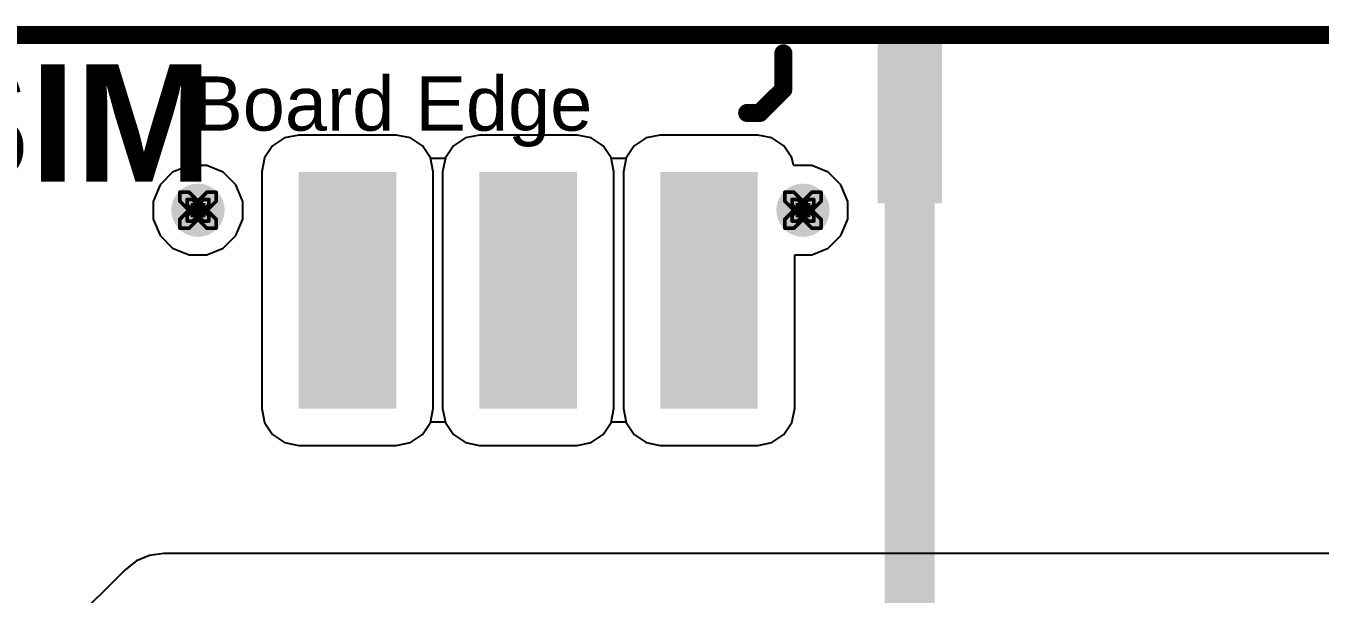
# Model space of a CAD drawing. Header units: inches. Extents: x -3 to 5437, y -3 to 5435.
# Drawn here: x 20.03 to 38.22, y 113.36 to 121.35 of the extents above; entities that cross this region are included whole.
import ezdxf

# ---------------------------------------------------------------- set-up
doc = ezdxf.new("R2010")
doc.units = ezdxf.units.IN
for name, color, linetype in [('Board Outline', 216, 'Continuous'), ('Bottom Layer', 5, 'Continuous'), ('Bottom Solder', 6, 'Continuous'), ('Drill Drawing', 1, 'Continuous'), ('GND', 16, 'Continuous'), ('Keep-Out Layer', 6, 'Continuous'), ('Pad Holes', 156, 'Continuous'), ('PWR', 76, 'Continuous'), ('Top Layer', 1, 'Continuous'), ('Top Overlay', 2, 'Continuous'), ('Top Paste', 8, 'Continuous'), ('Top Solder', 216, 'Continuous')]:
    doc.layers.add(name, color=color, linetype=linetype)
doc.styles.add('Arial', font='', dxfattribs={"height": 0.2})
doc.styles.add('Arial_Bold', font='', dxfattribs={"height": 0.2})
doc.styles.get('Arial').set_extended_font_data('Arial')
doc.styles.get('Arial_Bold').set_extended_font_data('Arial', bold=True)

# ---------------------------------------------------------------- blocks, each defined once
blk = doc.blocks.new('XKNANO_113_205')
at = {"layer": 'Bottom Solder'}
for points in [[(-5.102, -5.388), (-4.898, -5.388), (-4.898, -5.592), (-5.102, -5.592)], [(3.398, -5.388), (3.602, -5.388), (3.602, -5.592), (3.398, -5.592)]]:
    blk.add_hatch(color=6, dxfattribs=at).paths.add_polyline_path(points)
at = {"layer": 'Keep-Out Layer'}
for points in [[(-4.366, 1.591), (-2.995, 1.591), (-2.995, 4.919), (-4.366, 4.919)], [(-1.826, 1.591), (-0.455, 1.591), (-0.455, 4.919), (-1.826, 4.919)], [(0.714, 1.591), (2.085, 1.591), (2.085, 4.919), (0.714, 4.919)], [(-4.366, -6.029), (-2.995, -6.029), (-2.995, -2.701), (-4.366, -2.701)], [(-1.826, -6.029), (-0.455, -6.029), (-0.455, -2.701), (-1.826, -2.701)], [(0.714, -6.029), (2.085, -6.029), (2.085, -2.701), (0.714, -2.701)]]:
    blk.add_hatch(color=6, dxfattribs=at).paths.add_polyline_path(points)
at = {"layer": 'Pad Holes'}
h = blk.add_hatch(color=7, dxfattribs=at)
edge = h.paths.add_edge_path()
edge.add_arc((-5, -5.49), 0.375, 0, 360)
h = blk.add_hatch(color=7, dxfattribs=at)
edge = h.paths.add_edge_path()
edge.add_arc((3.5, -5.49), 0.375, 0, 360)
at = {"layer": 'Top Layer'}
for points in [[(-5.23, 7.31), (-4.43, 7.31), (-4.43, 6.17), (-5.23, 6.17)], [(-3.96, 7.31), (-3.16, 7.31), (-3.16, 6.17), (-3.96, 6.17)], [(-2.69, 7.31), (-1.89, 7.31), (-1.89, 6.17), (-2.69, 6.17)], [(-1.42, 7.31), (-0.62, 7.31), (-0.62, 6.17), (-1.42, 6.17)], [(-0.15, 7.31), (0.65, 7.31), (0.65, 6.17), (-0.15, 6.17)], [(1.139, 7.31), (1.901, 7.31), (1.901, 6.17), (1.139, 6.17)], [(2.089, 7.31), (2.851, 7.31), (2.851, 6.17), (2.089, 6.17)], [(-6.85, 6.31), (-6.15, 6.31), (-6.15, 4.21), (-6.85, 4.21)], [(6.15, 6.31), (6.85, 6.31), (6.85, 4.21), (6.15, 4.21)], [(-6.85, -5.69), (-6.15, -5.69), (-6.15, -7.79), (-6.85, -7.79)], [(6.15, -5.69), (6.85, -5.69), (6.85, -7.79), (6.15, -7.79)]]:
    blk.add_hatch(color=1, dxfattribs=at).paths.add_polyline_path(points)
at = {"layer": 'Top Paste'}
for points in [[(-5.23, 7.31), (-4.43, 7.31), (-4.43, 6.17), (-5.23, 6.17)], [(-3.96, 7.31), (-3.16, 7.31), (-3.16, 6.17), (-3.96, 6.17)], [(-2.69, 7.31), (-1.89, 7.31), (-1.89, 6.17), (-2.69, 6.17)], [(-1.42, 7.31), (-0.62, 7.31), (-0.62, 6.17), (-1.42, 6.17)], [(-0.15, 7.31), (0.65, 7.31), (0.65, 6.17), (-0.15, 6.17)], [(1.139, 7.31), (1.901, 7.31), (1.901, 6.17), (1.139, 6.17)], [(2.089, 7.31), (2.851, 7.31), (2.851, 6.17), (2.089, 6.17)], [(-6.85, 6.31), (-6.15, 6.31), (-6.15, 4.21), (-6.85, 4.21)], [(6.15, 6.31), (6.85, 6.31), (6.85, 4.21), (6.15, 4.21)], [(-6.85, -5.69), (-6.15, -5.69), (-6.15, -7.79), (-6.85, -7.79)], [(6.15, -5.69), (6.85, -5.69), (6.85, -7.79), (6.15, -7.79)]]:
    blk.add_hatch(color=8, dxfattribs=at).paths.add_polyline_path(points)
at = {"layer": 'Top Solder'}
for points in [[(-5.332, 7.412), (-4.328, 7.412), (-4.328, 6.068), (-5.332, 6.068)], [(-4.062, 7.412), (-3.058, 7.412), (-3.058, 6.068), (-4.062, 6.068)], [(-2.792, 7.412), (-1.788, 7.412), (-1.788, 6.068), (-2.792, 6.068)], [(-1.522, 7.412), (-0.518, 7.412), (-0.518, 6.068), (-1.522, 6.068)], [(-0.252, 7.412), (0.752, 7.412), (0.752, 6.068), (-0.252, 6.068)], [(1.037, 7.412), (2.003, 7.412), (2.003, 6.068), (1.037, 6.068)], [(1.987, 7.412), (2.953, 7.412), (2.953, 6.068), (1.987, 6.068)], [(-6.952, 6.412), (-6.048, 6.412), (-6.048, 4.108), (-6.952, 4.108)], [(6.048, 6.412), (6.952, 6.412), (6.952, 4.108), (6.048, 4.108)], [(-5.102, -5.388), (-4.898, -5.388), (-4.898, -5.592), (-5.102, -5.592)], [(3.398, -5.388), (3.602, -5.388), (3.602, -5.592), (3.398, -5.592)], [(-6.952, -5.588), (-6.048, -5.588), (-6.048, -7.892), (-6.952, -7.892)], [(6.048, -5.588), (6.952, -5.588), (6.952, -7.892), (6.048, -7.892)]]:
    blk.add_hatch(color=216, dxfattribs=at).paths.add_polyline_path(points)
at = {"layer": 'Top Overlay'}
for points in [[(-6.604, 7.061, 0.127, 0.127, 0), (-6.604, 6.553, 0.127, 0.127, 0)], [(-5.461, 7.061, 0.127, 0.127, 0), (-6.604, 7.061, 0.127, 0.127, 0)], [(6.579, 7.061, 0.127, 0.127, 0), (5.436, 7.061, 0.127, 0.127, 0)], [(6.579, 7.061, 0.127, 0.127, 0), (6.579, 6.553, 0.127, 0.127, 0)], [(-4.394, -6.858, 0.254, 0.254, 0), (-4.724, -7.188, 0.254, 0.254, 0)], [(-4.216, -6.858, 0.254, 0.254, 0), (-4.394, -6.858, 0.254, 0.254, 0)], [(-4.724, -7.188, 0.254, 0.254, 0), (-4.724, -7.696, 0.254, 0.254, 0)], [(6.502, -7.95, 0.127, 0.127, 0), (-6.528, -7.95, 0.127, 0.127, 0)]]:
    blk.add_lwpolyline(points, format="xyseb", dxfattribs=at)
for points in [[(-6.636, 7.061, 0.0635, 0.0635, 1), (-6.572, 7.061, 0.0635, 0.0635, 1)], [(-6.636, 7.061, 0.0635, 0.0635, 1), (-6.572, 7.061, 0.0635, 0.0635, 1)], [(-5.493, 7.061, 0.0635, 0.0635, 1), (-5.429, 7.061, 0.0635, 0.0635, 1)], [(5.404, 7.061, 0.0635, 0.0635, 1), (5.467, 7.061, 0.0635, 0.0635, 1)], [(6.547, 7.061, 0.0635, 0.0635, 1), (6.61, 7.061, 0.0635, 0.0635, 1)], [(6.547, 7.061, 0.0635, 0.0635, 1), (6.61, 7.061, 0.0635, 0.0635, 1)], [(-6.636, 6.553, 0.0635, 0.0635, 1), (-6.572, 6.553, 0.0635, 0.0635, 1)], [(6.547, 6.553, 0.0635, 0.0635, 1), (6.61, 6.553, 0.0635, 0.0635, 1)], [(-4.458, -6.858, 0.127, 0.127, 1), (-4.331, -6.858, 0.127, 0.127, 1)], [(-4.458, -6.858, 0.127, 0.127, 1), (-4.331, -6.858, 0.127, 0.127, 1)], [(-4.28, -6.858, 0.127, 0.127, 1), (-4.153, -6.858, 0.127, 0.127, 1)], [(-4.788, -7.188, 0.127, 0.127, 1), (-4.661, -7.188, 0.127, 0.127, 1)], [(-4.788, -7.188, 0.127, 0.127, 1), (-4.661, -7.188, 0.127, 0.127, 1)], [(-4.788, -7.696, 0.127, 0.127, 1), (-4.661, -7.696, 0.127, 0.127, 1)], [(-6.56, -7.95, 0.0635, 0.0635, 1), (-6.496, -7.95, 0.0635, 0.0635, 1)], [(6.471, -7.95, 0.0635, 0.0635, 1), (6.534, -7.95, 0.0635, 0.0635, 1)]]:
    blk.add_lwpolyline(points, format="xyseb", close=True, dxfattribs=at)
at = {"layer": 'Top Overlay', "style": 'Arial'}
blk.add_text('Board Edge', height=0.762, rotation=180, dxfattribs=at).set_placement((3.581, -6.609))

msp = doc.modelspace()

# ---------------------------------------------------------------- hatches: boundary and pattern name
at = {"layer": 'Top Layer'}
msp.add_hatch(color=1, dxfattribs=at).paths.add_polyline_path([(32.103, 106.795), (32.803, 106.795), (32.803, 120.854), (32.103, 120.854)])

# ---------------------------------------------------------------- linework, layer by layer
at = {"layer": 'Board Outline'}
msp.add_lwpolyline([(-2.777, 121.22, 0.254, 0.254, 0), (202.223, 121.22, 0.254, 0.254, 0)], format="xyseb", dxfattribs=at)
at = {"layer": 'Bottom Layer'}
for p, q in [((0.779, 121.22), (39.222, 121.22)), ((23.502, 119.66), (23.389, 119.492)), ((23.67, 119.772), (23.502, 119.66)), ((23.868, 119.812), (23.67, 119.772)), ((25.239, 119.812), (23.868, 119.812)), ((25.438, 119.772), (25.239, 119.812)), ((25.606, 119.66), (25.438, 119.772)), ((25.718, 119.492), (25.606, 119.66)), ((26.042, 119.66), (25.929, 119.492)), ((26.21, 119.772), (26.042, 119.66)), ((26.408, 119.812), (26.21, 119.772)), ((27.779, 119.812), (26.408, 119.812)), ((27.978, 119.772), (27.779, 119.812)), ((28.146, 119.66), (27.978, 119.772)), ((28.258, 119.492), (28.146, 119.66)), ((28.582, 119.66), (28.469, 119.492)), ((28.75, 119.772), (28.582, 119.66)), ((28.948, 119.812), (28.75, 119.772)), ((30.319, 119.812), (28.948, 119.812)), ((30.518, 119.772), (30.319, 119.812)), ((30.686, 119.66), (30.518, 119.772)), ((30.798, 119.492), (30.686, 119.66)), ((23.389, 119.492), (23.35, 119.294)), ((25.757, 119.294), (25.718, 119.492)), ((25.929, 119.492), (25.89, 119.294)), ((28.297, 119.294), (28.258, 119.492)), ((28.469, 119.492), (28.43, 119.294)), ((30.818, 119.389), (30.798, 119.492)), ((22.328, 119.384), (22.097, 119.288)), ((22.578, 119.384), (22.328, 119.384)), ((22.809, 119.288), (22.578, 119.384)), ((23.35, 119.294), (23.35, 115.966)), ((25.757, 115.966), (25.757, 119.294)), ((25.89, 119.294), (25.89, 115.966)), ((28.297, 115.966), (28.297, 119.294)), ((28.43, 119.294), (28.43, 115.966)), ((30.828, 119.384), (30.818, 119.389)), ((31.078, 119.384), (30.828, 119.384)), ((31.309, 119.288), (31.078, 119.384)), ((21.92, 119.111), (21.824, 118.88)), ((22.097, 119.288), (21.92, 119.111)), ((22.986, 119.111), (22.809, 119.288)), ((23.082, 118.88), (22.986, 119.111)), ((31.486, 119.111), (31.309, 119.288)), ((31.582, 118.88), (31.486, 119.111)), ((21.824, 118.88), (21.824, 118.63)), ((23.082, 118.63), (23.082, 118.88)), ((31.582, 118.63), (31.582, 118.88)), ((21.824, 118.63), (21.92, 118.399)), ((22.986, 118.399), (23.082, 118.63)), ((31.486, 118.399), (31.582, 118.63)), ((21.92, 118.399), (22.097, 118.222)), ((22.809, 118.222), (22.986, 118.399)), ((31.309, 118.222), (31.486, 118.399)), ((22.097, 118.222), (22.328, 118.126)), ((22.578, 118.126), (22.809, 118.222)), ((31.078, 118.126), (31.309, 118.222)), ((22.328, 118.126), (22.578, 118.126)), ((30.837, 115.966), (30.837, 118.126)), ((30.837, 118.126), (31.078, 118.126)), ((23.35, 115.966), (23.389, 115.768)), ((25.718, 115.768), (25.757, 115.966)), ((25.89, 115.966), (25.929, 115.768)), ((28.258, 115.768), (28.297, 115.966)), ((28.43, 115.966), (28.469, 115.768)), ((30.798, 115.768), (30.837, 115.966)), ((23.389, 115.768), (23.502, 115.6)), ((25.606, 115.6), (25.718, 115.768)), ((25.929, 115.768), (26.042, 115.6)), ((28.146, 115.6), (28.258, 115.768)), ((28.469, 115.768), (28.582, 115.6)), ((30.686, 115.6), (30.798, 115.768)), ((23.502, 115.6), (23.67, 115.488)), ((23.67, 115.488), (23.868, 115.449)), ((25.239, 115.449), (25.438, 115.488)), ((25.438, 115.488), (25.606, 115.6)), ((26.042, 115.6), (26.21, 115.488)), ((26.21, 115.488), (26.408, 115.449)), ((27.779, 115.449), (27.978, 115.488)), ((27.978, 115.488), (28.146, 115.6)), ((28.582, 115.6), (28.75, 115.488)), ((28.75, 115.488), (28.948, 115.449)), ((30.319, 115.449), (30.518, 115.488)), ((30.518, 115.488), (30.686, 115.6)), ((23.868, 115.449), (25.239, 115.449)), ((26.408, 115.449), (27.779, 115.449)), ((28.948, 115.449), (30.319, 115.449))]:
    msp.add_line(p, q, dxfattribs=at)
at = {"layer": 'Drill Drawing'}
for points in [[(22.199, 118.882, 0.0508, 0.0508, 0), (22.199, 119.009, 0.0508, 0.0508, 0)], [(22.199, 119.009, 0.0508, 0.0508, 0), (22.326, 119.009, 0.0508, 0.0508, 0)], [(22.301, 118.831, 0.0508, 0.0508, 0), (22.301, 118.907, 0.0508, 0.0508, 0)], [(22.301, 118.907, 0.0508, 0.0508, 0), (22.377, 118.907, 0.0508, 0.0508, 0)], [(22.326, 119.009, 0.0508, 0.0508, 0), (22.453, 118.882, 0.0508, 0.0508, 0)], [(22.377, 118.907, 0.0508, 0.0508, 0), (22.453, 118.831, 0.0508, 0.0508, 0)], [(22.453, 118.882, 0.0508, 0.0508, 0), (22.58, 119.009, 0.0508, 0.0508, 0)], [(22.453, 118.831, 0.0508, 0.0508, 0), (22.529, 118.907, 0.0508, 0.0508, 0)], [(22.529, 118.907, 0.0508, 0.0508, 0), (22.605, 118.907, 0.0508, 0.0508, 0)], [(22.58, 119.009, 0.0508, 0.0508, 0), (22.707, 119.009, 0.0508, 0.0508, 0)], [(22.605, 118.831, 0.0508, 0.0508, 0), (22.605, 118.907, 0.0508, 0.0508, 0)], [(22.707, 118.882, 0.0508, 0.0508, 0), (22.707, 119.009, 0.0508, 0.0508, 0)], [(30.699, 118.882, 0.0508, 0.0508, 0), (30.699, 119.009, 0.0508, 0.0508, 0)], [(30.699, 119.009, 0.0508, 0.0508, 0), (30.826, 119.009, 0.0508, 0.0508, 0)], [(30.801, 118.831, 0.0508, 0.0508, 0), (30.801, 118.907, 0.0508, 0.0508, 0)], [(30.801, 118.907, 0.0508, 0.0508, 0), (30.877, 118.907, 0.0508, 0.0508, 0)], [(30.826, 119.009, 0.0508, 0.0508, 0), (30.953, 118.882, 0.0508, 0.0508, 0)], [(30.877, 118.907, 0.0508, 0.0508, 0), (30.953, 118.831, 0.0508, 0.0508, 0)], [(30.953, 118.882, 0.0508, 0.0508, 0), (31.08, 119.009, 0.0508, 0.0508, 0)], [(30.953, 118.831, 0.0508, 0.0508, 0), (31.029, 118.907, 0.0508, 0.0508, 0)], [(31.029, 118.907, 0.0508, 0.0508, 0), (31.105, 118.907, 0.0508, 0.0508, 0)], [(31.08, 119.009, 0.0508, 0.0508, 0), (31.207, 119.009, 0.0508, 0.0508, 0)], [(31.105, 118.831, 0.0508, 0.0508, 0), (31.105, 118.907, 0.0508, 0.0508, 0)], [(31.207, 118.882, 0.0508, 0.0508, 0), (31.207, 119.009, 0.0508, 0.0508, 0)], [(22.199, 118.882, 0.0508, 0.0508, 0), (22.326, 118.755, 0.0508, 0.0508, 0)], [(22.199, 118.628, 0.0508, 0.0508, 0), (22.326, 118.755, 0.0508, 0.0508, 0)], [(22.301, 118.831, 0.0508, 0.0508, 0), (22.377, 118.755, 0.0508, 0.0508, 0)], [(22.301, 118.679, 0.0508, 0.0508, 0), (22.377, 118.755, 0.0508, 0.0508, 0)], [(22.529, 118.755, 0.0508, 0.0508, 0), (22.605, 118.831, 0.0508, 0.0508, 0)], [(22.529, 118.755, 0.0508, 0.0508, 0), (22.605, 118.679, 0.0508, 0.0508, 0)], [(22.58, 118.755, 0.0508, 0.0508, 0), (22.707, 118.882, 0.0508, 0.0508, 0)], [(22.58, 118.755, 0.0508, 0.0508, 0), (22.707, 118.628, 0.0508, 0.0508, 0)], [(30.699, 118.882, 0.0508, 0.0508, 0), (30.826, 118.755, 0.0508, 0.0508, 0)], [(30.699, 118.628, 0.0508, 0.0508, 0), (30.826, 118.755, 0.0508, 0.0508, 0)], [(30.801, 118.831, 0.0508, 0.0508, 0), (30.877, 118.755, 0.0508, 0.0508, 0)], [(30.801, 118.679, 0.0508, 0.0508, 0), (30.877, 118.755, 0.0508, 0.0508, 0)], [(31.029, 118.755, 0.0508, 0.0508, 0), (31.105, 118.831, 0.0508, 0.0508, 0)], [(31.029, 118.755, 0.0508, 0.0508, 0), (31.105, 118.679, 0.0508, 0.0508, 0)], [(31.08, 118.755, 0.0508, 0.0508, 0), (31.207, 118.882, 0.0508, 0.0508, 0)], [(31.08, 118.755, 0.0508, 0.0508, 0), (31.207, 118.628, 0.0508, 0.0508, 0)], [(22.199, 118.501, 0.0508, 0.0508, 0), (22.199, 118.628, 0.0508, 0.0508, 0)], [(22.301, 118.603, 0.0508, 0.0508, 0), (22.301, 118.679, 0.0508, 0.0508, 0)], [(22.301, 118.603, 0.0508, 0.0508, 0), (22.377, 118.603, 0.0508, 0.0508, 0)], [(22.326, 118.501, 0.0508, 0.0508, 0), (22.453, 118.628, 0.0508, 0.0508, 0)], [(22.377, 118.603, 0.0508, 0.0508, 0), (22.453, 118.679, 0.0508, 0.0508, 0)], [(22.453, 118.679, 0.0508, 0.0508, 0), (22.529, 118.603, 0.0508, 0.0508, 0)], [(22.453, 118.628, 0.0508, 0.0508, 0), (22.58, 118.501, 0.0508, 0.0508, 0)], [(22.529, 118.603, 0.0508, 0.0508, 0), (22.605, 118.603, 0.0508, 0.0508, 0)], [(22.605, 118.603, 0.0508, 0.0508, 0), (22.605, 118.679, 0.0508, 0.0508, 0)], [(22.707, 118.501, 0.0508, 0.0508, 0), (22.707, 118.628, 0.0508, 0.0508, 0)], [(30.699, 118.501, 0.0508, 0.0508, 0), (30.699, 118.628, 0.0508, 0.0508, 0)], [(30.801, 118.603, 0.0508, 0.0508, 0), (30.801, 118.679, 0.0508, 0.0508, 0)], [(30.801, 118.603, 0.0508, 0.0508, 0), (30.877, 118.603, 0.0508, 0.0508, 0)], [(30.826, 118.501, 0.0508, 0.0508, 0), (30.953, 118.628, 0.0508, 0.0508, 0)], [(30.877, 118.603, 0.0508, 0.0508, 0), (30.953, 118.679, 0.0508, 0.0508, 0)], [(30.953, 118.679, 0.0508, 0.0508, 0), (31.029, 118.603, 0.0508, 0.0508, 0)], [(30.953, 118.628, 0.0508, 0.0508, 0), (31.08, 118.501, 0.0508, 0.0508, 0)], [(31.029, 118.603, 0.0508, 0.0508, 0), (31.105, 118.603, 0.0508, 0.0508, 0)], [(31.105, 118.603, 0.0508, 0.0508, 0), (31.105, 118.679, 0.0508, 0.0508, 0)], [(31.207, 118.501, 0.0508, 0.0508, 0), (31.207, 118.628, 0.0508, 0.0508, 0)], [(22.199, 118.501, 0.0508, 0.0508, 0), (22.326, 118.501, 0.0508, 0.0508, 0)], [(22.58, 118.501, 0.0508, 0.0508, 0), (22.707, 118.501, 0.0508, 0.0508, 0)], [(30.699, 118.501, 0.0508, 0.0508, 0), (30.826, 118.501, 0.0508, 0.0508, 0)], [(31.08, 118.501, 0.0508, 0.0508, 0), (31.207, 118.501, 0.0508, 0.0508, 0)]]:
    msp.add_lwpolyline(points, format="xyseb", dxfattribs=at)
for points in [[(22.186, 119.009, 0.0254, 0.0254, 1), (22.212, 119.009, 0.0254, 0.0254, 1)], [(22.186, 119.009, 0.0254, 0.0254, 1), (22.212, 119.009, 0.0254, 0.0254, 1)], [(22.288, 118.907, 0.0254, 0.0254, 1), (22.313, 118.907, 0.0254, 0.0254, 1)], [(22.288, 118.907, 0.0254, 0.0254, 1), (22.313, 118.907, 0.0254, 0.0254, 1)], [(22.313, 119.009, 0.0254, 0.0254, 1), (22.339, 119.009, 0.0254, 0.0254, 1)], [(22.313, 119.009, 0.0254, 0.0254, 1), (22.339, 119.009, 0.0254, 0.0254, 1)], [(22.364, 118.907, 0.0254, 0.0254, 1), (22.39, 118.907, 0.0254, 0.0254, 1)], [(22.364, 118.907, 0.0254, 0.0254, 1), (22.39, 118.907, 0.0254, 0.0254, 1)], [(22.517, 118.907, 0.0254, 0.0254, 1), (22.542, 118.907, 0.0254, 0.0254, 1)], [(22.517, 118.907, 0.0254, 0.0254, 1), (22.542, 118.907, 0.0254, 0.0254, 1)], [(22.567, 119.009, 0.0254, 0.0254, 1), (22.593, 119.009, 0.0254, 0.0254, 1)], [(22.567, 119.009, 0.0254, 0.0254, 1), (22.593, 119.009, 0.0254, 0.0254, 1)], [(22.593, 118.907, 0.0254, 0.0254, 1), (22.618, 118.907, 0.0254, 0.0254, 1)], [(22.593, 118.907, 0.0254, 0.0254, 1), (22.618, 118.907, 0.0254, 0.0254, 1)], [(22.694, 119.009, 0.0254, 0.0254, 1), (22.72, 119.009, 0.0254, 0.0254, 1)], [(22.694, 119.009, 0.0254, 0.0254, 1), (22.72, 119.009, 0.0254, 0.0254, 1)], [(30.686, 119.009, 0.0254, 0.0254, 1), (30.712, 119.009, 0.0254, 0.0254, 1)], [(30.686, 119.009, 0.0254, 0.0254, 1), (30.712, 119.009, 0.0254, 0.0254, 1)], [(30.788, 118.907, 0.0254, 0.0254, 1), (30.813, 118.907, 0.0254, 0.0254, 1)], [(30.788, 118.907, 0.0254, 0.0254, 1), (30.813, 118.907, 0.0254, 0.0254, 1)], [(30.813, 119.009, 0.0254, 0.0254, 1), (30.839, 119.009, 0.0254, 0.0254, 1)], [(30.813, 119.009, 0.0254, 0.0254, 1), (30.839, 119.009, 0.0254, 0.0254, 1)], [(30.864, 118.907, 0.0254, 0.0254, 1), (30.89, 118.907, 0.0254, 0.0254, 1)], [(30.864, 118.907, 0.0254, 0.0254, 1), (30.89, 118.907, 0.0254, 0.0254, 1)], [(31.017, 118.907, 0.0254, 0.0254, 1), (31.042, 118.907, 0.0254, 0.0254, 1)], [(31.017, 118.907, 0.0254, 0.0254, 1), (31.042, 118.907, 0.0254, 0.0254, 1)], [(31.067, 119.009, 0.0254, 0.0254, 1), (31.093, 119.009, 0.0254, 0.0254, 1)], [(31.067, 119.009, 0.0254, 0.0254, 1), (31.093, 119.009, 0.0254, 0.0254, 1)], [(31.093, 118.907, 0.0254, 0.0254, 1), (31.118, 118.907, 0.0254, 0.0254, 1)], [(31.093, 118.907, 0.0254, 0.0254, 1), (31.118, 118.907, 0.0254, 0.0254, 1)], [(31.194, 119.009, 0.0254, 0.0254, 1), (31.22, 119.009, 0.0254, 0.0254, 1)], [(31.194, 119.009, 0.0254, 0.0254, 1), (31.22, 119.009, 0.0254, 0.0254, 1)], [(22.186, 118.882, 0.0254, 0.0254, 1), (22.212, 118.882, 0.0254, 0.0254, 1)], [(22.186, 118.882, 0.0254, 0.0254, 1), (22.212, 118.882, 0.0254, 0.0254, 1)], [(22.288, 118.831, 0.0254, 0.0254, 1), (22.313, 118.831, 0.0254, 0.0254, 1)], [(22.288, 118.831, 0.0254, 0.0254, 1), (22.313, 118.831, 0.0254, 0.0254, 1)], [(22.313, 118.755, 0.0254, 0.0254, 1), (22.339, 118.755, 0.0254, 0.0254, 1)], [(22.313, 118.755, 0.0254, 0.0254, 1), (22.339, 118.755, 0.0254, 0.0254, 1)], [(22.364, 118.755, 0.0254, 0.0254, 1), (22.39, 118.755, 0.0254, 0.0254, 1)], [(22.364, 118.755, 0.0254, 0.0254, 1), (22.39, 118.755, 0.0254, 0.0254, 1)], [(22.44, 118.882, 0.0254, 0.0254, 1), (22.466, 118.882, 0.0254, 0.0254, 1)], [(22.44, 118.882, 0.0254, 0.0254, 1), (22.466, 118.882, 0.0254, 0.0254, 1)], [(22.44, 118.831, 0.0254, 0.0254, 1), (22.466, 118.831, 0.0254, 0.0254, 1)], [(22.44, 118.831, 0.0254, 0.0254, 1), (22.466, 118.831, 0.0254, 0.0254, 1)], [(22.517, 118.755, 0.0254, 0.0254, 1), (22.542, 118.755, 0.0254, 0.0254, 1)], [(22.517, 118.755, 0.0254, 0.0254, 1), (22.542, 118.755, 0.0254, 0.0254, 1)], [(22.567, 118.755, 0.0254, 0.0254, 1), (22.593, 118.755, 0.0254, 0.0254, 1)], [(22.567, 118.755, 0.0254, 0.0254, 1), (22.593, 118.755, 0.0254, 0.0254, 1)], [(22.593, 118.831, 0.0254, 0.0254, 1), (22.618, 118.831, 0.0254, 0.0254, 1)], [(22.593, 118.831, 0.0254, 0.0254, 1), (22.618, 118.831, 0.0254, 0.0254, 1)], [(22.694, 118.882, 0.0254, 0.0254, 1), (22.72, 118.882, 0.0254, 0.0254, 1)], [(22.694, 118.882, 0.0254, 0.0254, 1), (22.72, 118.882, 0.0254, 0.0254, 1)], [(30.686, 118.882, 0.0254, 0.0254, 1), (30.712, 118.882, 0.0254, 0.0254, 1)], [(30.686, 118.882, 0.0254, 0.0254, 1), (30.712, 118.882, 0.0254, 0.0254, 1)], [(30.788, 118.831, 0.0254, 0.0254, 1), (30.813, 118.831, 0.0254, 0.0254, 1)], [(30.788, 118.831, 0.0254, 0.0254, 1), (30.813, 118.831, 0.0254, 0.0254, 1)], [(30.813, 118.755, 0.0254, 0.0254, 1), (30.839, 118.755, 0.0254, 0.0254, 1)], [(30.813, 118.755, 0.0254, 0.0254, 1), (30.839, 118.755, 0.0254, 0.0254, 1)], [(30.864, 118.755, 0.0254, 0.0254, 1), (30.89, 118.755, 0.0254, 0.0254, 1)], [(30.864, 118.755, 0.0254, 0.0254, 1), (30.89, 118.755, 0.0254, 0.0254, 1)], [(30.94, 118.882, 0.0254, 0.0254, 1), (30.966, 118.882, 0.0254, 0.0254, 1)], [(30.94, 118.882, 0.0254, 0.0254, 1), (30.966, 118.882, 0.0254, 0.0254, 1)], [(30.94, 118.831, 0.0254, 0.0254, 1), (30.966, 118.831, 0.0254, 0.0254, 1)], [(30.94, 118.831, 0.0254, 0.0254, 1), (30.966, 118.831, 0.0254, 0.0254, 1)], [(31.017, 118.755, 0.0254, 0.0254, 1), (31.042, 118.755, 0.0254, 0.0254, 1)], [(31.017, 118.755, 0.0254, 0.0254, 1), (31.042, 118.755, 0.0254, 0.0254, 1)], [(31.067, 118.755, 0.0254, 0.0254, 1), (31.093, 118.755, 0.0254, 0.0254, 1)], [(31.067, 118.755, 0.0254, 0.0254, 1), (31.093, 118.755, 0.0254, 0.0254, 1)], [(31.093, 118.831, 0.0254, 0.0254, 1), (31.118, 118.831, 0.0254, 0.0254, 1)], [(31.093, 118.831, 0.0254, 0.0254, 1), (31.118, 118.831, 0.0254, 0.0254, 1)], [(31.194, 118.882, 0.0254, 0.0254, 1), (31.22, 118.882, 0.0254, 0.0254, 1)], [(31.194, 118.882, 0.0254, 0.0254, 1), (31.22, 118.882, 0.0254, 0.0254, 1)], [(22.186, 118.628, 0.0254, 0.0254, 1), (22.212, 118.628, 0.0254, 0.0254, 1)], [(22.186, 118.628, 0.0254, 0.0254, 1), (22.212, 118.628, 0.0254, 0.0254, 1)], [(22.288, 118.679, 0.0254, 0.0254, 1), (22.313, 118.679, 0.0254, 0.0254, 1)], [(22.288, 118.679, 0.0254, 0.0254, 1), (22.313, 118.679, 0.0254, 0.0254, 1)], [(22.288, 118.603, 0.0254, 0.0254, 1), (22.313, 118.603, 0.0254, 0.0254, 1)], [(22.288, 118.603, 0.0254, 0.0254, 1), (22.313, 118.603, 0.0254, 0.0254, 1)], [(22.364, 118.603, 0.0254, 0.0254, 1), (22.39, 118.603, 0.0254, 0.0254, 1)], [(22.364, 118.603, 0.0254, 0.0254, 1), (22.39, 118.603, 0.0254, 0.0254, 1)], [(22.44, 118.679, 0.0254, 0.0254, 1), (22.466, 118.679, 0.0254, 0.0254, 1)], [(22.44, 118.679, 0.0254, 0.0254, 1), (22.466, 118.679, 0.0254, 0.0254, 1)], [(22.44, 118.628, 0.0254, 0.0254, 1), (22.466, 118.628, 0.0254, 0.0254, 1)], [(22.44, 118.628, 0.0254, 0.0254, 1), (22.466, 118.628, 0.0254, 0.0254, 1)], [(22.517, 118.603, 0.0254, 0.0254, 1), (22.542, 118.603, 0.0254, 0.0254, 1)], [(22.517, 118.603, 0.0254, 0.0254, 1), (22.542, 118.603, 0.0254, 0.0254, 1)], [(22.593, 118.679, 0.0254, 0.0254, 1), (22.618, 118.679, 0.0254, 0.0254, 1)], [(22.593, 118.679, 0.0254, 0.0254, 1), (22.618, 118.679, 0.0254, 0.0254, 1)], [(22.593, 118.603, 0.0254, 0.0254, 1), (22.618, 118.603, 0.0254, 0.0254, 1)], [(22.593, 118.603, 0.0254, 0.0254, 1), (22.618, 118.603, 0.0254, 0.0254, 1)], [(22.694, 118.628, 0.0254, 0.0254, 1), (22.72, 118.628, 0.0254, 0.0254, 1)], [(22.694, 118.628, 0.0254, 0.0254, 1), (22.72, 118.628, 0.0254, 0.0254, 1)], [(30.686, 118.628, 0.0254, 0.0254, 1), (30.712, 118.628, 0.0254, 0.0254, 1)], [(30.686, 118.628, 0.0254, 0.0254, 1), (30.712, 118.628, 0.0254, 0.0254, 1)], [(30.788, 118.679, 0.0254, 0.0254, 1), (30.813, 118.679, 0.0254, 0.0254, 1)], [(30.788, 118.679, 0.0254, 0.0254, 1), (30.813, 118.679, 0.0254, 0.0254, 1)], [(30.788, 118.603, 0.0254, 0.0254, 1), (30.813, 118.603, 0.0254, 0.0254, 1)], [(30.788, 118.603, 0.0254, 0.0254, 1), (30.813, 118.603, 0.0254, 0.0254, 1)], [(30.864, 118.603, 0.0254, 0.0254, 1), (30.89, 118.603, 0.0254, 0.0254, 1)], [(30.864, 118.603, 0.0254, 0.0254, 1), (30.89, 118.603, 0.0254, 0.0254, 1)], [(30.94, 118.679, 0.0254, 0.0254, 1), (30.966, 118.679, 0.0254, 0.0254, 1)], [(30.94, 118.679, 0.0254, 0.0254, 1), (30.966, 118.679, 0.0254, 0.0254, 1)], [(30.94, 118.628, 0.0254, 0.0254, 1), (30.966, 118.628, 0.0254, 0.0254, 1)], [(30.94, 118.628, 0.0254, 0.0254, 1), (30.966, 118.628, 0.0254, 0.0254, 1)], [(31.017, 118.603, 0.0254, 0.0254, 1), (31.042, 118.603, 0.0254, 0.0254, 1)], [(31.017, 118.603, 0.0254, 0.0254, 1), (31.042, 118.603, 0.0254, 0.0254, 1)], [(31.093, 118.679, 0.0254, 0.0254, 1), (31.118, 118.679, 0.0254, 0.0254, 1)], [(31.093, 118.679, 0.0254, 0.0254, 1), (31.118, 118.679, 0.0254, 0.0254, 1)], [(31.093, 118.603, 0.0254, 0.0254, 1), (31.118, 118.603, 0.0254, 0.0254, 1)], [(31.093, 118.603, 0.0254, 0.0254, 1), (31.118, 118.603, 0.0254, 0.0254, 1)], [(31.194, 118.628, 0.0254, 0.0254, 1), (31.22, 118.628, 0.0254, 0.0254, 1)], [(31.194, 118.628, 0.0254, 0.0254, 1), (31.22, 118.628, 0.0254, 0.0254, 1)], [(22.186, 118.501, 0.0254, 0.0254, 1), (22.212, 118.501, 0.0254, 0.0254, 1)], [(22.186, 118.501, 0.0254, 0.0254, 1), (22.212, 118.501, 0.0254, 0.0254, 1)], [(22.313, 118.501, 0.0254, 0.0254, 1), (22.339, 118.501, 0.0254, 0.0254, 1)], [(22.313, 118.501, 0.0254, 0.0254, 1), (22.339, 118.501, 0.0254, 0.0254, 1)], [(22.567, 118.501, 0.0254, 0.0254, 1), (22.593, 118.501, 0.0254, 0.0254, 1)], [(22.567, 118.501, 0.0254, 0.0254, 1), (22.593, 118.501, 0.0254, 0.0254, 1)], [(22.694, 118.501, 0.0254, 0.0254, 1), (22.72, 118.501, 0.0254, 0.0254, 1)], [(22.694, 118.501, 0.0254, 0.0254, 1), (22.72, 118.501, 0.0254, 0.0254, 1)], [(30.686, 118.501, 0.0254, 0.0254, 1), (30.712, 118.501, 0.0254, 0.0254, 1)], [(30.686, 118.501, 0.0254, 0.0254, 1), (30.712, 118.501, 0.0254, 0.0254, 1)], [(30.813, 118.501, 0.0254, 0.0254, 1), (30.839, 118.501, 0.0254, 0.0254, 1)], [(30.813, 118.501, 0.0254, 0.0254, 1), (30.839, 118.501, 0.0254, 0.0254, 1)], [(31.067, 118.501, 0.0254, 0.0254, 1), (31.093, 118.501, 0.0254, 0.0254, 1)], [(31.067, 118.501, 0.0254, 0.0254, 1), (31.093, 118.501, 0.0254, 0.0254, 1)], [(31.194, 118.501, 0.0254, 0.0254, 1), (31.22, 118.501, 0.0254, 0.0254, 1)], [(31.194, 118.501, 0.0254, 0.0254, 1), (31.22, 118.501, 0.0254, 0.0254, 1)]]:
    msp.add_lwpolyline(points, format="xyseb", close=True, dxfattribs=at)
at = {"layer": 'GND'}
for p, q in [((1.026, 121.22), (39.222, 121.22)), ((23.502, 119.66), (23.389, 119.492)), ((23.67, 119.772), (23.502, 119.66)), ((23.868, 119.812), (23.67, 119.772)), ((25.239, 119.812), (23.868, 119.812)), ((25.438, 119.772), (25.239, 119.812)), ((25.606, 119.66), (25.438, 119.772)), ((25.718, 119.492), (25.606, 119.66)), ((26.042, 119.66), (25.929, 119.492)), ((26.21, 119.772), (26.042, 119.66)), ((26.408, 119.812), (26.21, 119.772)), ((27.779, 119.812), (26.408, 119.812)), ((27.978, 119.772), (27.779, 119.812)), ((28.146, 119.66), (27.978, 119.772)), ((28.258, 119.492), (28.146, 119.66)), ((28.582, 119.66), (28.469, 119.492)), ((28.75, 119.772), (28.582, 119.66)), ((28.948, 119.812), (28.75, 119.772)), ((30.319, 119.812), (28.948, 119.812)), ((30.518, 119.772), (30.319, 119.812)), ((30.686, 119.66), (30.518, 119.772)), ((30.798, 119.492), (30.686, 119.66)), ((23.389, 119.492), (23.35, 119.294)), ((25.72, 119.482), (25.718, 119.492)), ((25.927, 119.482), (25.72, 119.482)), ((25.929, 119.492), (25.927, 119.482)), ((28.26, 119.482), (28.258, 119.492)), ((28.467, 119.482), (28.26, 119.482)), ((28.469, 119.492), (28.467, 119.482)), ((30.818, 119.389), (30.798, 119.492)), ((22.328, 119.384), (22.097, 119.288)), ((22.578, 119.384), (22.328, 119.384)), ((22.809, 119.288), (22.578, 119.384)), ((23.35, 119.294), (23.35, 115.966)), ((30.828, 119.384), (30.818, 119.389)), ((31.078, 119.384), (30.828, 119.384)), ((31.309, 119.288), (31.078, 119.384)), ((21.92, 119.111), (21.824, 118.88)), ((22.097, 119.288), (21.92, 119.111)), ((22.986, 119.111), (22.809, 119.288)), ((23.082, 118.88), (22.986, 119.111)), ((31.486, 119.111), (31.309, 119.288)), ((31.582, 118.88), (31.486, 119.111)), ((21.824, 118.88), (21.824, 118.63)), ((23.082, 118.63), (23.082, 118.88)), ((31.582, 118.63), (31.582, 118.88)), ((21.824, 118.63), (21.92, 118.399)), ((22.986, 118.399), (23.082, 118.63)), ((31.486, 118.399), (31.582, 118.63)), ((21.92, 118.399), (22.097, 118.222)), ((22.809, 118.222), (22.986, 118.399)), ((31.309, 118.222), (31.486, 118.399)), ((22.097, 118.222), (22.328, 118.126)), ((22.578, 118.126), (22.809, 118.222)), ((31.078, 118.126), (31.309, 118.222)), ((22.328, 118.126), (22.578, 118.126)), ((30.837, 115.966), (30.837, 118.126)), ((30.837, 118.126), (31.078, 118.126)), ((23.35, 115.966), (23.389, 115.768)), ((30.798, 115.768), (30.837, 115.966)), ((23.389, 115.768), (23.502, 115.6)), ((25.606, 115.6), (25.718, 115.768)), ((25.718, 115.768), (25.72, 115.779)), ((25.72, 115.779), (25.927, 115.779)), ((25.927, 115.779), (25.929, 115.768)), ((25.929, 115.768), (26.042, 115.6)), ((28.146, 115.6), (28.258, 115.768)), ((28.258, 115.768), (28.26, 115.779)), ((28.26, 115.779), (28.467, 115.779)), ((28.467, 115.779), (28.469, 115.768)), ((28.469, 115.768), (28.582, 115.6)), ((30.686, 115.6), (30.798, 115.768)), ((23.502, 115.6), (23.67, 115.488)), ((23.67, 115.488), (23.868, 115.449)), ((25.239, 115.449), (25.438, 115.488)), ((25.438, 115.488), (25.606, 115.6)), ((26.042, 115.6), (26.21, 115.488)), ((26.21, 115.488), (26.408, 115.449)), ((27.779, 115.449), (27.978, 115.488)), ((27.978, 115.488), (28.146, 115.6)), ((28.582, 115.6), (28.75, 115.488)), ((28.75, 115.488), (28.948, 115.449)), ((30.319, 115.449), (30.518, 115.488)), ((30.518, 115.488), (30.686, 115.6)), ((23.868, 115.449), (25.239, 115.449)), ((26.408, 115.449), (27.779, 115.449)), ((28.948, 115.449), (30.319, 115.449))]:
    msp.add_line(p, q, dxfattribs=at)
at = {"layer": 'PWR'}
for p, q in [((1.613, 121.22), (39.222, 121.22)), ((23.502, 119.66), (23.389, 119.492)), ((23.67, 119.772), (23.502, 119.66)), ((23.868, 119.812), (23.67, 119.772)), ((25.239, 119.812), (23.868, 119.812)), ((25.438, 119.772), (25.239, 119.812)), ((25.606, 119.66), (25.438, 119.772)), ((25.718, 119.492), (25.606, 119.66)), ((26.042, 119.66), (25.929, 119.492)), ((26.21, 119.772), (26.042, 119.66)), ((26.408, 119.812), (26.21, 119.772)), ((27.779, 119.812), (26.408, 119.812)), ((27.978, 119.772), (27.779, 119.812)), ((28.146, 119.66), (27.978, 119.772)), ((28.258, 119.492), (28.146, 119.66)), ((28.582, 119.66), (28.469, 119.492)), ((28.75, 119.772), (28.582, 119.66)), ((28.948, 119.812), (28.75, 119.772)), ((30.319, 119.812), (28.948, 119.812)), ((30.518, 119.772), (30.319, 119.812)), ((30.686, 119.66), (30.518, 119.772)), ((30.798, 119.492), (30.686, 119.66)), ((23.389, 119.492), (23.35, 119.294)), ((25.72, 119.482), (25.718, 119.492)), ((25.927, 119.482), (25.72, 119.482)), ((25.929, 119.492), (25.927, 119.482)), ((28.26, 119.482), (28.258, 119.492)), ((28.467, 119.482), (28.26, 119.482)), ((28.469, 119.492), (28.467, 119.482)), ((30.818, 119.389), (30.798, 119.492)), ((22.328, 119.384), (22.097, 119.288)), ((22.578, 119.384), (22.328, 119.384)), ((22.809, 119.288), (22.578, 119.384)), ((23.35, 119.294), (23.35, 115.966)), ((30.828, 119.384), (30.818, 119.389)), ((31.078, 119.384), (30.828, 119.384)), ((31.309, 119.288), (31.078, 119.384)), ((21.92, 119.111), (21.824, 118.88)), ((22.097, 119.288), (21.92, 119.111)), ((22.986, 119.111), (22.809, 119.288)), ((23.082, 118.88), (22.986, 119.111)), ((31.486, 119.111), (31.309, 119.288)), ((31.582, 118.88), (31.486, 119.111)), ((21.824, 118.88), (21.824, 118.63)), ((23.082, 118.63), (23.082, 118.88)), ((31.582, 118.63), (31.582, 118.88)), ((21.824, 118.63), (21.92, 118.399)), ((22.986, 118.399), (23.082, 118.63)), ((31.486, 118.399), (31.582, 118.63)), ((21.92, 118.399), (22.097, 118.222)), ((22.809, 118.222), (22.986, 118.399)), ((31.309, 118.222), (31.486, 118.399)), ((22.097, 118.222), (22.328, 118.126)), ((22.578, 118.126), (22.809, 118.222)), ((31.078, 118.126), (31.309, 118.222)), ((22.328, 118.126), (22.578, 118.126)), ((30.837, 115.966), (30.837, 118.126)), ((30.837, 118.126), (31.078, 118.126)), ((23.35, 115.966), (23.389, 115.768)), ((30.798, 115.768), (30.837, 115.966)), ((23.389, 115.768), (23.502, 115.6)), ((25.606, 115.6), (25.718, 115.768)), ((25.718, 115.768), (25.72, 115.779)), ((25.72, 115.779), (25.927, 115.779)), ((25.927, 115.779), (25.929, 115.768)), ((25.929, 115.768), (26.042, 115.6)), ((28.146, 115.6), (28.258, 115.768)), ((28.258, 115.768), (28.26, 115.779)), ((28.26, 115.779), (28.467, 115.779)), ((28.467, 115.779), (28.469, 115.768)), ((28.469, 115.768), (28.582, 115.6)), ((30.686, 115.6), (30.798, 115.768)), ((23.502, 115.6), (23.67, 115.488)), ((23.67, 115.488), (23.868, 115.449)), ((25.239, 115.449), (25.438, 115.488)), ((25.438, 115.488), (25.606, 115.6)), ((26.042, 115.6), (26.21, 115.488)), ((26.21, 115.488), (26.408, 115.449)), ((27.779, 115.449), (27.978, 115.488)), ((27.978, 115.488), (28.146, 115.6)), ((28.582, 115.6), (28.75, 115.488)), ((28.75, 115.488), (28.948, 115.449)), ((30.319, 115.449), (30.518, 115.488)), ((30.518, 115.488), (30.686, 115.6)), ((23.868, 115.449), (25.239, 115.449)), ((26.408, 115.449), (27.779, 115.449)), ((28.948, 115.449), (30.319, 115.449)), ((21.772, 113.899), (21.587, 113.823)), ((21.971, 113.926), (21.772, 113.899)), ((39.255, 113.926), (21.971, 113.926)), ((21.428, 113.7), (20.437, 112.71)), ((21.587, 113.823), (21.428, 113.7)), ((21.428, 113.7), (21.428, 113.7))]:
    msp.add_line(p, q, dxfattribs=at)
at = {"layer": 'Top Layer'}
for p, q in [((0.779, 121.22), (39.222, 121.22)), ((23.502, 119.66), (23.389, 119.492)), ((23.67, 119.772), (23.502, 119.66)), ((23.868, 119.812), (23.67, 119.772)), ((25.239, 119.812), (23.868, 119.812)), ((25.438, 119.772), (25.239, 119.812)), ((25.606, 119.66), (25.438, 119.772)), ((25.718, 119.492), (25.606, 119.66)), ((26.042, 119.66), (25.929, 119.492)), ((26.21, 119.772), (26.042, 119.66)), ((26.408, 119.812), (26.21, 119.772)), ((27.779, 119.812), (26.408, 119.812)), ((27.978, 119.772), (27.779, 119.812)), ((28.146, 119.66), (27.978, 119.772)), ((28.258, 119.492), (28.146, 119.66)), ((28.582, 119.66), (28.469, 119.492)), ((28.75, 119.772), (28.582, 119.66)), ((28.948, 119.812), (28.75, 119.772)), ((30.319, 119.812), (28.948, 119.812)), ((30.518, 119.772), (30.319, 119.812)), ((30.686, 119.66), (30.518, 119.772)), ((30.798, 119.492), (30.686, 119.66)), ((23.389, 119.492), (23.35, 119.294)), ((25.757, 119.294), (25.718, 119.492)), ((25.929, 119.492), (25.89, 119.294)), ((28.297, 119.294), (28.258, 119.492)), ((28.469, 119.492), (28.43, 119.294)), ((30.818, 119.389), (30.798, 119.492)), ((22.328, 119.384), (22.097, 119.288)), ((22.578, 119.384), (22.328, 119.384)), ((22.809, 119.288), (22.578, 119.384)), ((23.35, 119.294), (23.35, 115.966)), ((25.757, 115.966), (25.757, 119.294)), ((25.89, 119.294), (25.89, 115.966)), ((28.297, 115.966), (28.297, 119.294)), ((28.43, 119.294), (28.43, 115.966)), ((30.828, 119.384), (30.818, 119.389)), ((31.078, 119.384), (30.828, 119.384)), ((31.309, 119.288), (31.078, 119.384)), ((21.92, 119.111), (21.824, 118.88)), ((22.097, 119.288), (21.92, 119.111)), ((22.986, 119.111), (22.809, 119.288)), ((23.082, 118.88), (22.986, 119.111)), ((31.486, 119.111), (31.309, 119.288)), ((31.582, 118.88), (31.486, 119.111)), ((21.824, 118.88), (21.824, 118.63)), ((23.082, 118.63), (23.082, 118.88)), ((31.582, 118.63), (31.582, 118.88)), ((21.824, 118.63), (21.92, 118.399)), ((22.986, 118.399), (23.082, 118.63)), ((31.486, 118.399), (31.582, 118.63)), ((21.92, 118.399), (22.097, 118.222)), ((22.809, 118.222), (22.986, 118.399)), ((31.309, 118.222), (31.486, 118.399)), ((22.097, 118.222), (22.328, 118.126)), ((22.578, 118.126), (22.809, 118.222)), ((31.078, 118.126), (31.309, 118.222)), ((22.328, 118.126), (22.578, 118.126)), ((30.837, 115.966), (30.837, 118.126)), ((30.837, 118.126), (31.078, 118.126)), ((23.35, 115.966), (23.389, 115.768)), ((25.718, 115.768), (25.757, 115.966)), ((25.89, 115.966), (25.929, 115.768)), ((28.258, 115.768), (28.297, 115.966)), ((28.43, 115.966), (28.469, 115.768)), ((30.798, 115.768), (30.837, 115.966)), ((23.389, 115.768), (23.502, 115.6)), ((25.606, 115.6), (25.718, 115.768)), ((25.929, 115.768), (26.042, 115.6)), ((28.146, 115.6), (28.258, 115.768)), ((28.469, 115.768), (28.582, 115.6)), ((30.686, 115.6), (30.798, 115.768)), ((23.502, 115.6), (23.67, 115.488)), ((23.67, 115.488), (23.868, 115.449)), ((25.239, 115.449), (25.438, 115.488)), ((25.438, 115.488), (25.606, 115.6)), ((26.042, 115.6), (26.21, 115.488)), ((26.21, 115.488), (26.408, 115.449)), ((27.779, 115.449), (27.978, 115.488)), ((27.978, 115.488), (28.146, 115.6)), ((28.582, 115.6), (28.75, 115.488)), ((28.75, 115.488), (28.948, 115.449)), ((30.319, 115.449), (30.518, 115.488)), ((30.518, 115.488), (30.686, 115.6)), ((23.868, 115.449), (25.239, 115.449)), ((26.408, 115.449), (27.779, 115.449)), ((28.948, 115.449), (30.319, 115.449))]:
    msp.add_line(p, q, dxfattribs=at)

# ---------------------------------------------------------------- block references
at = {"rotation": 180}
msp.add_blockref('XKNANO_113_205', (25.953, 113.265), dxfattribs=at)

# ---------------------------------------------------------------- texts
at = {"layer": 'Top Overlay', "style": 'Arial_Bold'}
msp.add_text('NANO-SIM', height=1.651, rotation=360, dxfattribs=at).set_placement((10.995, 119.156))

doc.saveas('drawing.dxf')
